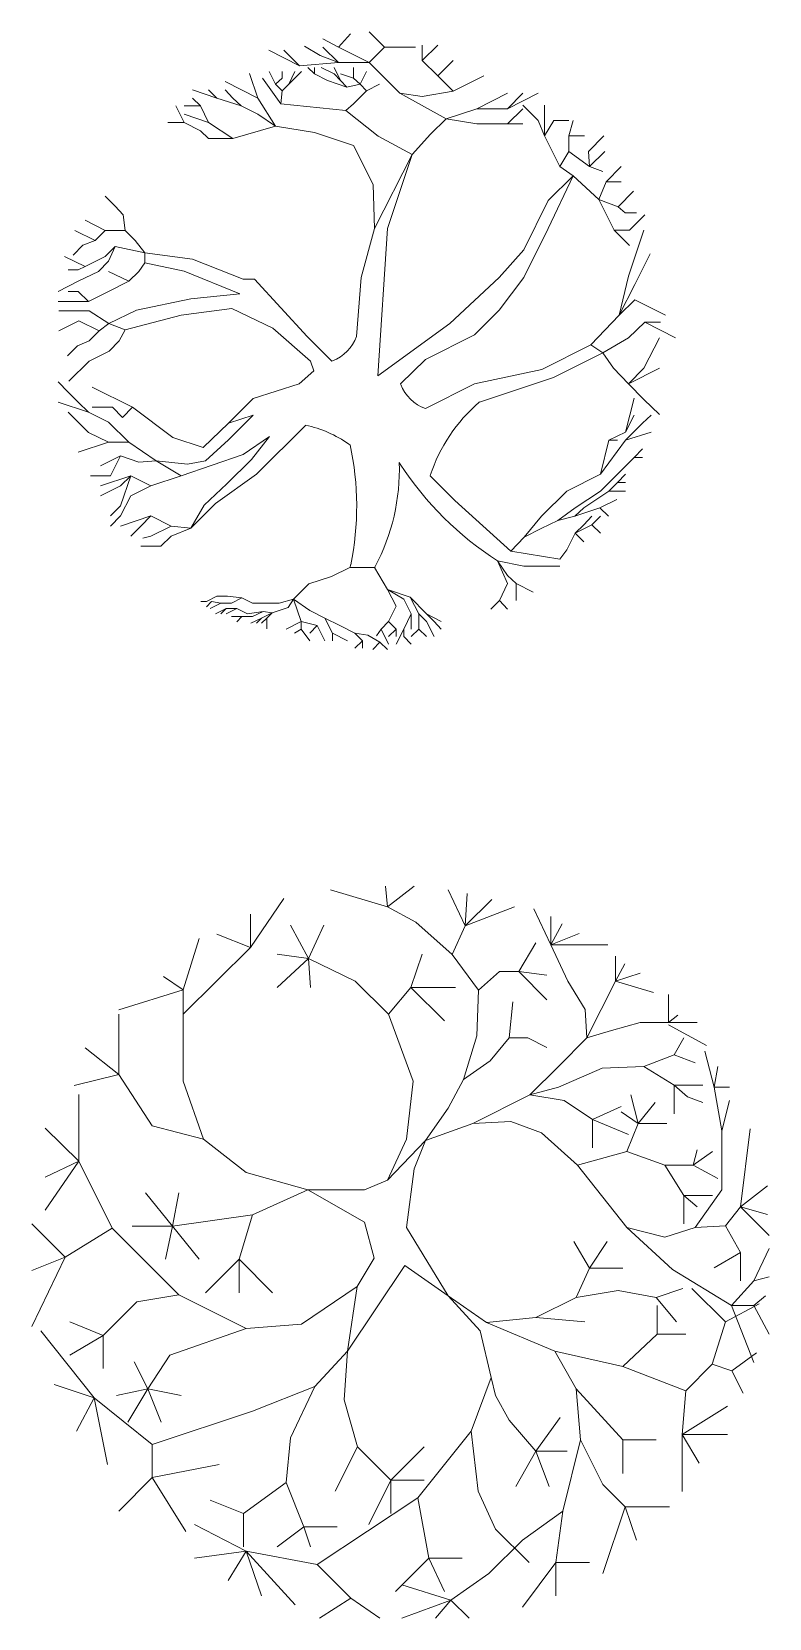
# Model space of a CAD drawing. Header units: feet. Extents: x 3381 to 684025, y 675186 to 4375940.
# Drawn here: x 681952.86 to 681958.27, y 4374494.39 to 4374506.04 of the extents above; entities that cross this region are included whole.
import ezdxf

# ---------------------------------------------------------------- set-up
doc = ezdxf.new("R2010")
doc.units = ezdxf.units.FT
doc.header["$MEASUREMENT"] = 0
doc.layers.add('su xtti', color=7, linetype='CONTINUOUS', lineweight=30)
doc.layers.add('дерево', color=96, linetype='CONTINUOUS', lineweight=5)

# ---------------------------------------------------------------- blocks, each defined once
blk = doc.blocks.new('sam')
at = {"layer": 'дерево'}
for p, q in [((8656820.29, 4482452.84), (8656821.35, 4482454)), ((8656824.26, 4482452.84), (8656822.96, 4482454.18)), ((8656818.71, 4482452.13), (8656817.38, 4482452.93)), ((8656820.29, 4482452.84), (8656818.95, 4482453.56)), ((8656820.29, 4482451.51), (8656818.95, 4482452.84)), ((8656822.96, 4482451.51), (8656820.29, 4482452.84)), ((8656822.96, 4482451.51), (8656824.26, 4482452.84)), ((8656824.26, 4482452.84), (8656826.94, 4482452.84)), ((8656827.53, 4482451.69), (8656827.53, 4482453.02)), ((8656827.53, 4482451.69), (8656828.86, 4482453.02)), ((8656816.93, 4482451.24), (8656814.29, 4482452.58)), ((8656816.93, 4482451.24), (8656815.59, 4482452.58)), ((8656820.29, 4482451.51), (8656816.93, 4482451.24)), ((8656820.29, 4482451.51), (8656818.71, 4482452.13)), ((8656822.96, 4482451.51), (8656820.29, 4482451.51)), ((8656825.6, 4482448.87), (8656822.96, 4482451.51)), ((8656828.86, 4482450.38), (8656827.53, 4482451.69)), ((8656828.86, 4482450.38), (8656830.2, 4482451.69)), ((8656813.34, 4482448.45), (8656810.52, 4482449.87)), ((8656813.34, 4482448.45), (8656812.63, 4482450.56)), ((8656815.33, 4482447.94), (8656813.75, 4482450.17)), ((8656814.88, 4482449.64), (8656814.32, 4482450.74)), ((8656814.88, 4482449.64), (8656815.45, 4482450.17)), ((8656815.45, 4482450.17), (8656815.45, 4482450.74)), ((8656816.01, 4482449.64), (8656817.11, 4482450.74)), ((8656816.01, 4482449.64), (8656816.54, 4482450.74)), ((8656818.24, 4482450.53), (8656817.67, 4482451.09)), ((8656818.24, 4482450.53), (8656818.24, 4482451.09)), ((8656819.36, 4482449.96), (8656818.24, 4482450.53)), ((8656819.93, 4482450.53), (8656818.8, 4482451.09)), ((8656821.03, 4482449.4), (8656819.36, 4482449.96)), ((8656820.46, 4482449.96), (8656819.93, 4482451.09)), ((8656820.46, 4482449.96), (8656819.93, 4482450.53)), ((8656821.59, 4482450.17), (8656820.46, 4482450.53)), ((8656821.03, 4482449.4), (8656820.46, 4482449.96)), ((8656821.59, 4482450.17), (8656821.59, 4482451.09)), ((8656822.16, 4482449.64), (8656821.59, 4482450.17)), ((8656822.16, 4482449.64), (8656822.72, 4482450.74)), ((8656830.2, 4482449.04), (8656828.86, 4482450.38)), ((8656830.2, 4482449.04), (8656832.84, 4482450.38)), ((8656809.81, 4482448.45), (8656807.7, 4482449.16)), ((8656809.81, 4482448.45), (8656809.09, 4482449.16)), ((8656811.2, 4482448.45), (8656810.52, 4482449.16)), ((8656815.45, 4482449.07), (8656814.88, 4482449.64)), ((8656815.33, 4482447.94), (8656815.45, 4482449.07)), ((8656815.45, 4482449.07), (8656816.01, 4482449.64)), ((8656822.16, 4482449.64), (8656821.03, 4482449.4)), ((8656821.59, 4482447.94), (8656822.72, 4482449.07)), ((8656822.72, 4482449.07), (8656822.16, 4482449.64)), ((8656822.72, 4482449.07), (8656823.85, 4482449.64)), ((8656829.58, 4482446.67), (8656825.6, 4482448.87)), ((8656825.6, 4482448.87), (8656827.53, 4482448.6)), ((8656827.53, 4482448.6), (8656830.2, 4482449.04)), ((8656832.22, 4482447.53), (8656834.89, 4482448.87)), ((8656834.89, 4482447.53), (8656836.2, 4482448.87)), ((8656834.89, 4482447.53), (8656837.53, 4482448.87)), ((8656806.98, 4482446.34), (8656806.27, 4482447.77)), ((8656808.41, 4482447.77), (8656806.98, 4482447.77)), ((8656808.41, 4482447.77), (8656807.7, 4482448.45)), ((8656809.09, 4482446.34), (8656808.41, 4482447.77)), ((8656811.91, 4482447.77), (8656809.81, 4482448.45)), ((8656811.91, 4482447.77), (8656811.2, 4482448.45)), ((8656813.34, 4482447.05), (8656811.91, 4482447.77)), ((8656814.88, 4482446.04), (8656813.34, 4482448.45)), ((8656820.94, 4482447.38), (8656815.33, 4482447.94)), ((8656820.94, 4482447.38), (8656821.59, 4482447.94)), ((8656823.73, 4482445.15), (8656820.94, 4482447.38)), ((8656829.58, 4482446.67), (8656832.22, 4482447.53)), ((8656832.22, 4482447.53), (8656834.89, 4482447.53)), ((8656834.89, 4482446.22), (8656836.2, 4482447.53)), ((8656837.53, 4482446.52), (8656836.2, 4482447.83)), ((8656838.07, 4482445.18), (8656838.07, 4482447.83)), ((8656806.98, 4482446.34), (8656805.59, 4482446.34)), ((8656809.09, 4482446.34), (8656806.98, 4482447.05)), ((8656808.41, 4482445.63), (8656806.98, 4482446.34)), ((8656811.2, 4482444.95), (8656809.09, 4482446.34)), ((8656814.88, 4482446.04), (8656811.2, 4482444.95)), ((8656814.88, 4482446.04), (8656813.34, 4482447.05)), ((8656818.24, 4482445.48), (8656814.88, 4482446.04)), ((8656828.24, 4482445.33), (8656829.58, 4482446.67)), ((8656829.58, 4482446.67), (8656832.22, 4482446.22)), ((8656832.22, 4482446.22), (8656834.89, 4482446.22)), ((8656834.89, 4482446.22), (8656836.2, 4482446.22)), ((8656838.07, 4482445.18), (8656837.53, 4482446.52)), ((8656838.07, 4482445.18), (8656838.87, 4482446.52)), ((8656838.87, 4482446.52), (8656840.18, 4482446.52)), ((8656840.18, 4482445.18), (8656840.53, 4482446.52)), ((8656809.09, 4482444.95), (8656808.41, 4482445.63)), ((8656811.2, 4482444.95), (8656809.09, 4482444.95)), ((8656821.59, 4482444.35), (8656818.24, 4482445.48)), ((8656826.67, 4482443.58), (8656823.73, 4482445.15)), ((8656826.67, 4482443.58), (8656828.24, 4482445.33)), ((8656839.4, 4482442.54), (8656838.07, 4482445.18)), ((8656840.18, 4482443.85), (8656840.18, 4482445.18)), ((8656840.18, 4482445.18), (8656841.51, 4482445.18)), ((8656841.87, 4482443.85), (8656843.2, 4482445.18)), ((8656823.28, 4482441), (8656821.59, 4482444.35)), ((8656826.67, 4482443.58), (8656823.4, 4482437.2)), ((8656824.53, 4482437.2), (8656826.67, 4482443.58)), ((8656839.4, 4482442.54), (8656840.18, 4482443.85)), ((8656840.18, 4482443.85), (8656841.96, 4482442.54)), ((8656841.96, 4482442.54), (8656841.87, 4482443.85)), ((8656841.96, 4482442.54), (8656843.29, 4482443.85)), ((8656838.39, 4482437.2), (8656840.53, 4482441.74)), ((8656840.53, 4482441.74), (8656838.39, 4482439.6)), ((8656840.53, 4482441.74), (8656839.4, 4482442.54)), ((8656840.53, 4482441.74), (8656842.76, 4482439.69)), ((8656841.96, 4482442.54), (8656843.11, 4482442.1)), ((8656843.38, 4482441.21), (8656844.69, 4482442.54)), ((8656823.4, 4482437.2), (8656823.28, 4482441)), ((8656842.76, 4482439.69), (8656843.38, 4482441.21)), ((8656843.38, 4482441.21), (8656844.69, 4482441.21)), ((8656844.42, 4482439.07), (8656845.76, 4482440.4)), ((8656801.05, 4482439.13), (8656800.16, 4482439.99)), ((8656801.73, 4482438.36), (8656801.05, 4482439.13)), ((8656838.39, 4482439.6), (8656836.29, 4482435.36)), ((8656842.76, 4482439.69), (8656844.09, 4482437.05)), ((8656842.76, 4482439.69), (8656844.42, 4482439.07)), ((8656844.42, 4482439.07), (8656845.04, 4482438.53)), ((8656800.16, 4482437.02), (8656798.44, 4482437.91)), ((8656801.91, 4482437.02), (8656801.73, 4482438.36)), ((8656845.04, 4482438.53), (8656846.02, 4482438.53)), ((8656845.4, 4482437.05), (8656846.74, 4482438.36)), ((8656799.3, 4482436.16), (8656797.57, 4482437.02)), ((8656800.16, 4482437.02), (8656799.3, 4482436.16)), ((8656801.91, 4482437.02), (8656800.16, 4482437.02)), ((8656802.77, 4482436.16), (8656801.91, 4482437.02)), ((8656823.4, 4482437.2), (8656822.27, 4482432.95)), ((8656823.7, 4482424.46), (8656824.53, 4482437.2)), ((8656836.29, 4482432.95), (8656838.39, 4482437.2)), ((8656844.09, 4482437.05), (8656845.4, 4482437.05)), ((8656844.09, 4482437.05), (8656845.4, 4482435.71)), ((8656845.31, 4482433.07), (8656846.65, 4482437.05)), ((8656798.26, 4482435.74), (8656797.4, 4482434.88)), ((8656799.3, 4482436.16), (8656798.26, 4482435.74)), ((8656801.05, 4482435.65), (8656800.16, 4482434.76)), ((8656801.05, 4482435.65), (8656800.45, 4482434.38)), ((8656803.6, 4482435.09), (8656801.05, 4482435.65)), ((8656803.6, 4482435.09), (8656802.77, 4482436.16)), ((8656807.7, 4482434.53), (8656803.6, 4482435.09)), ((8656803.6, 4482435.09), (8656803.6, 4482434.23)), ((8656836.29, 4482435.36), (8656834.15, 4482432.95)), ((8656845.85, 4482432.36), (8656847.18, 4482435)), ((8656798.44, 4482433.9), (8656796.68, 4482434.76)), ((8656797.84, 4482433.61), (8656796.98, 4482433.61)), ((8656798.44, 4482433.9), (8656797.84, 4482433.61)), ((8656799.59, 4482433.49), (8656797.84, 4482432.63)), ((8656800.16, 4482434.76), (8656798.44, 4482433.9)), ((8656800.45, 4482434.38), (8656799.59, 4482433.49)), ((8656802.21, 4482432.63), (8656800.45, 4482433.49)), ((8656803.07, 4482433.49), (8656802.21, 4482432.63)), ((8656803.6, 4482434.23), (8656803.07, 4482433.49)), ((8656803.6, 4482434.23), (8656806.99, 4482433.52)), ((8656806.99, 4482433.52), (8656811.79, 4482431.56)), ((8656812.09, 4482432.83), (8656807.7, 4482434.53)), ((8656797.84, 4482432.63), (8656796.12, 4482431.76)), ((8656802.21, 4482432.63), (8656800.45, 4482431.76)), ((8656813.07, 4482432.83), (8656812.09, 4482432.83)), ((8656817.61, 4482427.88), (8656813.07, 4482432.83)), ((8656822.27, 4482432.95), (8656821.86, 4482427.88)), ((8656834.15, 4482432.95), (8656829.9, 4482429)), ((8656834.15, 4482430.13), (8656836.29, 4482432.95)), ((8656844.51, 4482429.72), (8656845.31, 4482433.07)), ((8656844.51, 4482429.72), (8656845.85, 4482432.36)), ((8656798.73, 4482430.9), (8656796.12, 4482430.9)), ((8656797.84, 4482431.76), (8656796.98, 4482431.76)), ((8656798.73, 4482430.9), (8656797.84, 4482431.76)), ((8656800.45, 4482431.76), (8656798.73, 4482430.9)), ((8656807.55, 4482431.11), (8656802.89, 4482430.13)), ((8656811.79, 4482431.56), (8656807.55, 4482431.11)), ((8656844.51, 4482429.72), (8656845.85, 4482431.02)), ((8656845.85, 4482431.02), (8656848.52, 4482429.72)), ((8656798.79, 4482430.07), (8656796.18, 4482430.07)), ((8656800.48, 4482429), (8656798.79, 4482430.07)), ((8656802.89, 4482430.13), (8656800.48, 4482429)), ((8656801.91, 4482428.44), (8656806.72, 4482429.72)), ((8656806.72, 4482429.72), (8656811.11, 4482430.28)), ((8656811.11, 4482430.28), (8656814.64, 4482428.59)), ((8656832.04, 4482428.02), (8656834.15, 4482430.13)), ((8656842.08, 4482427.16), (8656844.51, 4482429.72)), ((8656797.9, 4482429.21), (8656796.18, 4482428.35)), ((8656799.65, 4482428.35), (8656797.9, 4482429.21)), ((8656799.65, 4482428.35), (8656798.79, 4482427.49)), ((8656800.48, 4482429), (8656799.65, 4482428.35)), ((8656800.48, 4482429), (8656801.91, 4482428.44)), ((8656801.91, 4482428.44), (8656801.37, 4482427.49)), ((8656814.64, 4482428.59), (8656817.88, 4482425.74)), ((8656829.9, 4482429), (8656823.7, 4482424.46)), ((8656827.8, 4482425.89), (8656832.04, 4482428.02)), ((8656845.31, 4482427.76), (8656846.74, 4482429.09)), ((8656846.74, 4482429.09), (8656849.38, 4482427.76)), ((8656846.74, 4482429.09), (8656848.07, 4482429.09)), ((8656797.78, 4482427.07), (8656796.92, 4482426.21)), ((8656798.79, 4482427.49), (8656797.78, 4482427.07)), ((8656800.51, 4482426.6), (8656798.79, 4482425.74)), ((8656801.37, 4482427.49), (8656800.51, 4482426.6)), ((8656819.72, 4482425.74), (8656817.61, 4482427.88)), ((8656842.08, 4482427.16), (8656837.83, 4482425.03)), ((8656843.09, 4482426.45), (8656842.08, 4482427.16)), ((8656843.09, 4482426.45), (8656845.31, 4482427.76)), ((8656846.65, 4482425.12), (8656847.98, 4482427.76)), ((8656798.79, 4482425.74), (8656797.04, 4482424.02)), ((8656817.88, 4482425.74), (8656818.18, 4482424.91)), ((8656819.79, 4482425.76), (8656819.73, 4482425.73)), ((8656825.66, 4482423.78), (8656827.8, 4482425.89)), ((8656838.84, 4482424.34), (8656843.09, 4482426.45)), ((8656843.09, 4482426.45), (8656844.01, 4482425.12)), ((8656796.98, 4482423.07), (8656796.12, 4482423.96)), ((8656818.18, 4482424.91), (8656816.9, 4482423.78)), ((8656837.83, 4482425.03), (8656832.04, 4482423.78)), ((8656832.46, 4482422.21), (8656838.84, 4482424.34)), ((8656844.01, 4482425.12), (8656845.31, 4482423.78)), ((8656845.31, 4482423.78), (8656846.65, 4482425.12)), ((8656845.31, 4482423.78), (8656847.98, 4482425.12)), ((8656797.84, 4482422.21), (8656796.98, 4482423.07)), ((8656802.53, 4482421.76), (8656799.06, 4482423.48)), ((8656812.95, 4482422.5), (8656810.82, 4482420.37)), ((8656816.9, 4482423.78), (8656812.95, 4482422.5)), ((8656825.68, 4482423.71), (8656825.65, 4482423.77)), ((8656832.04, 4482423.78), (8656827.8, 4482421.64)), ((8656845.07, 4482419.62), (8656845.82, 4482422.53)), ((8656845.31, 4482423.78), (8656846.65, 4482422.44)), ((8656798.73, 4482421.34), (8656796.12, 4482422.21)), ((8656797.84, 4482420.48), (8656796.98, 4482421.34)), ((8656798.73, 4482421.34), (8656797.84, 4482422.21)), ((8656800.45, 4482420.48), (8656798.73, 4482421.34)), ((8656800.81, 4482421.76), (8656799.06, 4482421.76)), ((8656801.67, 4482420.87), (8656800.81, 4482421.76)), ((8656802.53, 4482421.76), (8656801.67, 4482420.87)), ((8656806.01, 4482419.15), (8656802.53, 4482421.76)), ((8656832.44, 4482422.2), (8656832.47, 4482422.23)), ((8656846.65, 4482422.44), (8656847.98, 4482421.14)), ((8656798.73, 4482419.59), (8656797.84, 4482420.48)), ((8656802.21, 4482418.73), (8656800.45, 4482420.48)), ((8656810.81, 4482420.37), (8656808.62, 4482418.29)), ((8656810.82, 4482420.37), (8656812.95, 4482421.08)), ((8656812.95, 4482421.08), (8656810.82, 4482418.94)), ((8656813.22, 4482415.97), (8656817.47, 4482420.22)), ((8656845.07, 4482419.62), (8656845.82, 4482421.08)), ((8656845.07, 4482418.91), (8656846.53, 4482420.37)), ((8656846.53, 4482420.37), (8656847.27, 4482421.08)), ((8656800.45, 4482418.73), (8656797.84, 4482417.87)), ((8656800.45, 4482418.73), (8656798.73, 4482419.59)), ((8656802.21, 4482418.73), (8656800.45, 4482418.73)), ((8656804.58, 4482417.13), (8656802.21, 4482418.73)), ((8656808.62, 4482418.29), (8656806.01, 4482419.15)), ((8656810.82, 4482418.94), (8656808.83, 4482417.13)), ((8656812.09, 4482417.69), (8656814.35, 4482419.24)), ((8656814.35, 4482419.24), (8656812.8, 4482417.25)), ((8656821.2, 4482418.58), (8656821.29, 4482418.52)), ((8656842.91, 4482415.97), (8656845.07, 4482418.91)), ((8656842.91, 4482415.97), (8656843.62, 4482418.91)), ((8656843.62, 4482418.91), (8656845.07, 4482419.62)), ((8656843.62, 4482418.91), (8656844.36, 4482418.91)), ((8656845.07, 4482418.91), (8656847.27, 4482419.62)), ((8656801.49, 4482417.57), (8656799.77, 4482416.71)), ((8656801.49, 4482417.57), (8656800.63, 4482415.85)), ((8656803.07, 4482417.01), (8656801.49, 4482417.57)), ((8656804.58, 4482417.13), (8656803.07, 4482417.01)), ((8656807.28, 4482416.83), (8656804.58, 4482417.13)), ((8656804.58, 4482417.13), (8656806.72, 4482415.85)), ((8656806.72, 4482415.85), (8656812.09, 4482417.69)), ((8656808.83, 4482417.13), (8656807.28, 4482416.83)), ((8656812.8, 4482417.25), (8656810.67, 4482415.14)), ((8656844.36, 4482415.97), (8656845.82, 4482417.43)), ((8656845.82, 4482417.43), (8656846.53, 4482418.17)), ((8656845.82, 4482417.43), (8656846.53, 4482417.43)), ((8656800.63, 4482415.85), (8656798.91, 4482415.85)), ((8656802.38, 4482415.85), (8656799.77, 4482414.96)), ((8656802.38, 4482415.85), (8656801.49, 4482414.96)), ((8656802.38, 4482415.85), (8656801.49, 4482413.24)), ((8656804.11, 4482414.96), (8656802.38, 4482415.85)), ((8656806.72, 4482415.85), (8656804.11, 4482414.96)), ((8656809.69, 4482413.45), (8656813.22, 4482415.97)), ((8656825.63, 4482416.84), (8656825.54, 4482416.99)), ((8656830.35, 4482413.72), (8656828.21, 4482415.85)), ((8656840, 4482414.52), (8656842.91, 4482415.97)), ((8656842.91, 4482414.52), (8656844.36, 4482415.97)), ((8656844.36, 4482415.26), (8656845.07, 4482415.97)), ((8656801.49, 4482414.96), (8656799.77, 4482414.1)), ((8656804.11, 4482414.96), (8656802.38, 4482414.1)), ((8656810.67, 4482415.14), (8656808.71, 4482413.3)), ((8656837.8, 4482412.35), (8656840, 4482414.52)), ((8656840.71, 4482413.06), (8656842.91, 4482414.52)), ((8656841.45, 4482413.06), (8656843.62, 4482414.52)), ((8656843.62, 4482414.52), (8656844.36, 4482415.26)), ((8656843.62, 4482414.52), (8656845.07, 4482414.52)), ((8656844.36, 4482415.26), (8656845.07, 4482415.26)), ((8656801.49, 4482413.24), (8656800.63, 4482412.38)), ((8656802.38, 4482414.1), (8656801.49, 4482412.38)), ((8656807.55, 4482411.31), (8656809.69, 4482413.45)), ((8656808.71, 4482413.3), (8656807.55, 4482411.31)), ((8656835.16, 4482409.32), (8656830.35, 4482413.72)), ((8656839.23, 4482411.99), (8656840.71, 4482413.06)), ((8656840.68, 4482412.35), (8656842.85, 4482413.06)), ((8656840.68, 4482412.35), (8656841.45, 4482413.06)), ((8656842.85, 4482413.06), (8656844.3, 4482413.8)), ((8656842.85, 4482413.06), (8656843.59, 4482412.35)), ((8656801.49, 4482412.38), (8656800.63, 4482411.49)), ((8656804.11, 4482412.38), (8656801.49, 4482411.49)), ((8656804.11, 4482412.38), (8656803.24, 4482411.49)), ((8656805.86, 4482411.49), (8656804.11, 4482412.38)), ((8656836.32, 4482410.54), (8656837.8, 4482412.35)), ((8656837.77, 4482411.28), (8656839.23, 4482411.99)), ((8656839.23, 4482411.99), (8656840.68, 4482412.35)), ((8656840.71, 4482410.89), (8656842.16, 4482411.61)), ((8656840.71, 4482410.89), (8656841.45, 4482411.61)), ((8656841.45, 4482411.61), (8656842.16, 4482412.35)), ((8656842.16, 4482411.61), (8656842.91, 4482412.35)), ((8656842.16, 4482411.61), (8656842.91, 4482410.89)), ((8656803.24, 4482411.49), (8656802.38, 4482410.63)), ((8656804.11, 4482410.63), (8656803.42, 4482410.45)), ((8656805.86, 4482411.49), (8656804.11, 4482410.63)), ((8656805.86, 4482410.63), (8656804.97, 4482409.77)), ((8656807.55, 4482411.31), (8656805.86, 4482411.49)), ((8656807.55, 4482411.31), (8656805.86, 4482410.63)), ((8656835.16, 4482409.32), (8656836.32, 4482410.54)), ((8656836.32, 4482410.54), (8656837.77, 4482411.28)), ((8656840, 4482409.44), (8656840.71, 4482410.89)), ((8656840.71, 4482410.89), (8656841.45, 4482410.15)), ((8656804.97, 4482409.77), (8656803.24, 4482409.77)), ((8656839.4, 4482408.64), (8656835.16, 4482409.32)), ((8656839.4, 4482408.64), (8656840, 4482409.44)), ((8656821.29, 4482407.93), (8656819.69, 4482407.15)), ((8656821.29, 4482407.93), (8656823.4, 4482407.93)), ((8656821.35, 4482408.15), (8656821.32, 4482407.91)), ((8656823.4, 4482407.93), (8656824.53, 4482406.03)), ((8656823.47, 4482407.99), (8656823.41, 4482407.93)), ((8656834.03, 4482408.49), (8656836.29, 4482408.04)), ((8656834.03, 4482408.49), (8656834.89, 4482407.24)), ((8656834.03, 4482408.49), (8656834.89, 4482406.53)), ((8656836.29, 4482408.04), (8656839.4, 4482408.04)), ((8656817.73, 4482406.5), (8656816.43, 4482405.19)), ((8656819.69, 4482407.15), (8656817.73, 4482406.5)), ((8656834.89, 4482406.53), (8656834.18, 4482405.08)), ((8656834.89, 4482407.24), (8656835.63, 4482406.53)), ((8656835.63, 4482406.53), (8656835.63, 4482405.08)), ((8656835.63, 4482406.53), (8656837.09, 4482405.79)), ((8656808.91, 4482404.99), (8656808.44, 4482404.99)), ((8656809.81, 4482405.46), (8656808.91, 4482404.99)), ((8656809.36, 4482404.99), (8656808.91, 4482404.54)), ((8656810.16, 4482404.84), (8656809.24, 4482404.39)), ((8656810.16, 4482404.84), (8656809.36, 4482404.99)), ((8656810.73, 4482405.46), (8656809.81, 4482405.46)), ((8656811.08, 4482404.84), (8656810.16, 4482404.84)), ((8656811.97, 4482405.31), (8656810.73, 4482405.46)), ((8656811.97, 4482405.31), (8656811.08, 4482404.84)), ((8656812.89, 4482404.84), (8656811.97, 4482405.31)), ((8656815.18, 4482404.84), (8656812.89, 4482404.84)), ((8656816.43, 4482405.19), (8656815.18, 4482404.84)), ((8656816.43, 4482405.19), (8656815.95, 4482404.48)), ((8656816.43, 4482405.19), (8656817.08, 4482403.27)), ((8656816.43, 4482405.19), (8656817.82, 4482404.22)), ((8656824.53, 4482406.03), (8656826.49, 4482405.37)), ((8656824.53, 4482406.03), (8656825.93, 4482405.19)), ((8656824.53, 4482406.03), (8656825.27, 4482404.57)), ((8656825.93, 4482405.19), (8656826.58, 4482403.92)), ((8656826.49, 4482405.37), (8656827.88, 4482403.92)), ((8656826.49, 4482405.37), (8656827.23, 4482403.92)), ((8656834.18, 4482405.08), (8656833.44, 4482404.33)), ((8656834.18, 4482405.08), (8656834.89, 4482404.33)), ((8656810.61, 4482404.39), (8656809.69, 4482403.92)), ((8656810.61, 4482404.39), (8656810.16, 4482403.92)), ((8656811.53, 4482404.39), (8656810.61, 4482403.92)), ((8656811.53, 4482404.39), (8656810.61, 4482404.39)), ((8656811.97, 4482403.68), (8656811.08, 4482403.68)), ((8656812.45, 4482403.92), (8656811.53, 4482404.39)), ((8656811.97, 4482403.68), (8656811.53, 4482403.24)), ((8656812.89, 4482403.68), (8656811.97, 4482403.68)), ((8656813.81, 4482404.13), (8656812.45, 4482403.92)), ((8656813.66, 4482403.56), (8656812.74, 4482403.12)), ((8656813.81, 4482404.13), (8656812.89, 4482403.68)), ((8656813.66, 4482403.56), (8656813.22, 4482403.12)), ((8656814.58, 4482404.01), (8656813.66, 4482403.56)), ((8656814.11, 4482403.56), (8656813.66, 4482403.12)), ((8656814.58, 4482404.01), (8656813.81, 4482404.13)), ((8656814.58, 4482404.01), (8656814.11, 4482403.56)), ((8656814.11, 4482403.56), (8656814.11, 4482402.64)), ((8656815.95, 4482404.48), (8656814.58, 4482404.01)), ((8656817.82, 4482404.22), (8656819.13, 4482403.56)), ((8656819.13, 4482403.56), (8656819.78, 4482402.26)), ((8656819.13, 4482403.56), (8656820.43, 4482402.91)), ((8656825.27, 4482404.57), (8656824.62, 4482403.27)), ((8656826.58, 4482403.92), (8656825.93, 4482402.61)), ((8656826.58, 4482403.92), (8656826.58, 4482402.61)), ((8656827.23, 4482403.92), (8656827.23, 4482402.61)), ((8656827.23, 4482403.92), (8656827.88, 4482403.27)), ((8656827.88, 4482403.92), (8656829.16, 4482403.27)), ((8656827.88, 4482403.92), (8656828.54, 4482403.27)), ((8656817.08, 4482403.27), (8656815.8, 4482402.61)), ((8656817.08, 4482402.61), (8656816.51, 4482402.26)), ((8656817.08, 4482403.27), (8656817.08, 4482402.61)), ((8656817.08, 4482403.27), (8656818.47, 4482402.91)), ((8656817.08, 4482402.61), (8656817.82, 4482401.6)), ((8656818.47, 4482402.91), (8656817.82, 4482402.26)), ((8656818.47, 4482402.91), (8656819.13, 4482401.6)), ((8656819.78, 4482402.26), (8656821.09, 4482401.6)), ((8656819.78, 4482402.26), (8656819.78, 4482401.6)), ((8656820.43, 4482402.91), (8656821.71, 4482402.26)), ((8656821.71, 4482402.26), (8656822.36, 4482401.6)), ((8656821.71, 4482402.26), (8656822.84, 4482402.08)), ((8656822.84, 4482402.08), (8656823.88, 4482401.48)), ((8656823.97, 4482402.61), (8656823.58, 4482402.02)), ((8656824.62, 4482403.27), (8656823.97, 4482402.61)), ((8656823.97, 4482402.61), (8656824.62, 4482401.31)), ((8656824.62, 4482403.27), (8656825.27, 4482402.61)), ((8656825.27, 4482402.61), (8656824.62, 4482401.96)), ((8656825.93, 4482402.61), (8656825.27, 4482401.31)), ((8656825.27, 4482402.61), (8656825.27, 4482401.96)), ((8656825.93, 4482402.61), (8656825.93, 4482401.96)), ((8656825.93, 4482401.96), (8656826.58, 4482401.31)), ((8656827.23, 4482402.61), (8656826.58, 4482401.96)), ((8656827.23, 4482402.61), (8656827.88, 4482401.96)), ((8656827.88, 4482403.27), (8656828.54, 4482401.96)), ((8656828.54, 4482403.27), (8656829.16, 4482402.61)), ((8656822.36, 4482401.6), (8656821.71, 4482400.95)), ((8656822.36, 4482401.6), (8656822.36, 4482400.95)), ((8656823.88, 4482401.48), (8656823.25, 4482400.83)), ((8656823.88, 4482401.48), (8656824.53, 4482400.83))]:
    blk.add_line(p, q, dxfattribs=at)
for centre, radius, start, end in [((8656818.5, 4482429.09), 3.57, 291.0582, 340.0573), ((8656829.01, 4482425), 3.57, 201.058, 250.0568), ((8656841.78, 4482411.4), 14.28, 130.8291, 161.8284), ((8656815.12, 4482409.8), 10.68, 55.3162, 77.3154), ((8656796.92, 4482413.21), 24.95, 348.2991, 12.2999), ((8656807.73, 4482416.36), 17.82, 332.0051, 2.0039), ((8656849.47, 4482432.42), 28.48, 213.1714, 237.1713)]:
    blk.add_arc(centre, radius, start, end, dxfattribs=at)
blk = doc.blocks.new('kuknar')
at = {"layer": 'дерево'}
for p, q in [((8656750.03, 4482479.77), (8656745.71, 4482481.06)), ((8656750.03, 4482479.77), (8656749.86, 4482481.34)), ((8656750.03, 4482479.77), (8656752.02, 4482481.34)), ((8656755.89, 4482478.34), (8656754.6, 4482481.06)), ((8656755.89, 4482478.34), (8656756.03, 4482480.78)), ((8656739.67, 4482476.7), (8656742.2, 4482480.4)), ((8656752.16, 4482478.62), (8656750.03, 4482479.77)), ((8656755.89, 4482478.34), (8656757.9, 4482480.33)), ((8656755.89, 4482478.34), (8656759.61, 4482479.77)), ((8656762.35, 4482476.89), (8656761.07, 4482479.63)), ((8656739.67, 4482476.7), (8656739.67, 4482479.23)), ((8656744.05, 4482475.86), (8656742.69, 4482478.39)), ((8656744.05, 4482475.86), (8656745.22, 4482478.39)), ((8656754.9, 4482476.18), (8656752.16, 4482478.62)), ((8656754.9, 4482476.18), (8656755.89, 4482478.34)), ((8656762.35, 4482476.89), (8656762.35, 4482479.04)), ((8656762.35, 4482476.89), (8656763.2, 4482478.48)), ((8656734.6, 4482473.51), (8656735.8, 4482477.38)), ((8656739.67, 4482476.7), (8656737.14, 4482477.71)), ((8656762.35, 4482476.89), (8656764.49, 4482477.75)), ((8656734.6, 4482471.66), (8656739.67, 4482476.7)), ((8656744.05, 4482475.86), (8656741.68, 4482476.21)), ((8656751.78, 4482473.68), (8656752.63, 4482476.21)), ((8656756.89, 4482473.47), (8656754.9, 4482476.18)), ((8656759.92, 4482474.9), (8656761.21, 4482477.05)), ((8656763.64, 4482474.17), (8656762.35, 4482476.89)), ((8656762.35, 4482476.89), (8656766.64, 4482476.89)), ((8656767.23, 4482474.17), (8656767.23, 4482476.04)), ((8656744.05, 4482475.86), (8656741.68, 4482473.68)), ((8656747.59, 4482474.17), (8656744.05, 4482475.86)), ((8656744.05, 4482475.86), (8656744.21, 4482473.68)), ((8656756.89, 4482473.47), (8656758.46, 4482474.9)), ((8656758.46, 4482474.9), (8656759.92, 4482474.9)), ((8656759.92, 4482474.9), (8656762.05, 4482472.74)), ((8656759.92, 4482474.9), (8656762.05, 4482474.61)), ((8656767.23, 4482474.17), (8656767.93, 4482475.46)), ((8656767.23, 4482474.17), (8656769.08, 4482474.75)), ((8656734.6, 4482473.51), (8656729.73, 4482471.99)), ((8656734.6, 4482473.51), (8656733.1, 4482474.52)), ((8656734.6, 4482471.66), (8656734.6, 4482473.51)), ((8656750.1, 4482471.66), (8656747.59, 4482474.17)), ((8656750.1, 4482471.66), (8656751.78, 4482473.68)), ((8656751.78, 4482473.68), (8656754.32, 4482471.15)), ((8656751.78, 4482473.68), (8656755.16, 4482473.68)), ((8656764.93, 4482472.01), (8656763.64, 4482474.17)), ((8656765.07, 4482469.88), (8656767.23, 4482474.17)), ((8656767.23, 4482474.17), (8656770.09, 4482473.3)), ((8656756.75, 4482470.02), (8656756.89, 4482473.47)), ((8656759.19, 4482469.88), (8656759.47, 4482472.6)), ((8656771.24, 4482471.03), (8656771.24, 4482473.16)), ((8656729.73, 4482467.11), (8656729.73, 4482471.66)), ((8656734.6, 4482466.6), (8656734.6, 4482471.66)), ((8656751.95, 4482466.6), (8656750.1, 4482471.66)), ((8656765.07, 4482469.88), (8656764.93, 4482472.01)), ((8656771.24, 4482471.03), (8656771.94, 4482471.59)), ((8656755.75, 4482466.72), (8656756.75, 4482470.02)), ((8656765.07, 4482469.88), (8656766.93, 4482470.44)), ((8656766.93, 4482470.44), (8656769.08, 4482471.03)), ((8656769.08, 4482471.03), (8656771.24, 4482471.03)), ((8656771.24, 4482471.03), (8656773.39, 4482471.03)), ((8656771.24, 4482470.86), (8656774.1, 4482469.29)), ((8656729.73, 4482467.11), (8656727.2, 4482469.13)), ((8656757.76, 4482468.15), (8656759.19, 4482469.88)), ((8656759.19, 4482469.88), (8656760.62, 4482469.88)), ((8656760.62, 4482469.88), (8656762.05, 4482469.15)), ((8656762.92, 4482467.72), (8656765.07, 4482469.88)), ((8656771.66, 4482468.59), (8656772.39, 4482469.88)), ((8656774.68, 4482466.15), (8656773.96, 4482468.87)), ((8656755.75, 4482466.72), (8656757.76, 4482468.15)), ((8656760.76, 4482465.57), (8656762.92, 4482467.72)), ((8656762.92, 4482466.15), (8656766.22, 4482467.58)), ((8656766.22, 4482467.58), (8656769.36, 4482467.72)), ((8656769.36, 4482467.72), (8656771.66, 4482468.59)), ((8656769.36, 4482467.72), (8656771.66, 4482466.29)), ((8656771.66, 4482468.59), (8656773.25, 4482468)), ((8656774.68, 4482466.15), (8656774.96, 4482467.72)), ((8656729.73, 4482467.11), (8656726.38, 4482466.27)), ((8656732.26, 4482463.22), (8656729.73, 4482467.11)), ((8656736.13, 4482462.22), (8656734.6, 4482466.6)), ((8656751.46, 4482462.22), (8656751.95, 4482466.6)), ((8656754.6, 4482464.56), (8656755.75, 4482466.72)), ((8656726.71, 4482460.55), (8656726.71, 4482465.59)), ((8656756.47, 4482463.41), (8656760.76, 4482465.57)), ((8656760.76, 4482465.57), (8656762.92, 4482466.15)), ((8656760.76, 4482465.57), (8656763.34, 4482465.15)), ((8656763.34, 4482465.15), (8656765.5, 4482463.72)), ((8656768.94, 4482463.41), (8656768.38, 4482465.57)), ((8656771.66, 4482466.29), (8656771.66, 4482464.14)), ((8656771.66, 4482466.29), (8656773.82, 4482466.29)), ((8656771.66, 4482466.29), (8656772.67, 4482465.43)), ((8656772.67, 4482465.43), (8656773.82, 4482465)), ((8656775.25, 4482462.85), (8656774.68, 4482466.15)), ((8656774.68, 4482466.15), (8656775.83, 4482466.15)), ((8656775.25, 4482462.85), (8656775.83, 4482465.15)), ((8656752.89, 4482462.12), (8656754.6, 4482464.56)), ((8656765.5, 4482463.72), (8656767.65, 4482464.7)), ((8656768.94, 4482463.41), (8656767.65, 4482464.28)), ((8656768.94, 4482463.41), (8656770.23, 4482465)), ((8656726.71, 4482460.55), (8656724.18, 4482463.06)), ((8656736.13, 4482462.22), (8656732.26, 4482463.22)), ((8656752.89, 4482462.12), (8656756.47, 4482463.41)), ((8656756.47, 4482463.41), (8656759.33, 4482463.55)), ((8656759.33, 4482463.55), (8656761.63, 4482462.71)), ((8656765.5, 4482463.72), (8656765.5, 4482461.56)), ((8656765.5, 4482463.72), (8656768.21, 4482462.57)), ((8656768.07, 4482461.28), (8656768.94, 4482463.41)), ((8656768.94, 4482463.41), (8656771.1, 4482463.41)), ((8656775.25, 4482458.4), (8656775.25, 4482462.85)), ((8656776.67, 4482457.11), (8656777.4, 4482462.99)), ((8656739.34, 4482459.71), (8656736.13, 4482462.22)), ((8656750.03, 4482459.12), (8656751.46, 4482462.22)), ((8656750.03, 4482459.12), (8656752.89, 4482462.12)), ((8656752.89, 4482462.12), (8656752.02, 4482459.99)), ((8656761.63, 4482462.71), (8656764.35, 4482460.27)), ((8656726.71, 4482460.55), (8656724.18, 4482459.36)), ((8656726.71, 4482460.55), (8656724.18, 4482456.85)), ((8656729.24, 4482455.49), (8656726.71, 4482460.55)), ((8656764.35, 4482460.27), (8656768.07, 4482461.28)), ((8656768.07, 4482461.28), (8656770.96, 4482460.27)), ((8656773.09, 4482460.27), (8656773.39, 4482461.42)), ((8656773.09, 4482460.27), (8656774.54, 4482461.28)), ((8656744, 4482458.4), (8656739.34, 4482459.71)), ((8656748.29, 4482458.4), (8656750.03, 4482459.12)), ((8656752.02, 4482459.99), (8656751.46, 4482455.54)), ((8656764.35, 4482460.27), (8656768.07, 4482455.54)), ((8656770.96, 4482460.27), (8656773.09, 4482460.27)), ((8656770.96, 4482460.27), (8656772.39, 4482457.97)), ((8656773.09, 4482460.27), (8656774.96, 4482459.26)), ((8656733.78, 4482455.65), (8656731.75, 4482458.18)), ((8656733.78, 4482455.65), (8656734.28, 4482458.18)), ((8656744, 4482458.4), (8656739.83, 4482456.5)), ((8656748.29, 4482455.96), (8656744, 4482458.4)), ((8656744, 4482458.4), (8656748.29, 4482458.4)), ((8656772.39, 4482457.97), (8656774.54, 4482457.97)), ((8656774.54, 4482457.97), (8656772.39, 4482457.97)), ((8656772.39, 4482457.97), (8656772.39, 4482455.82)), ((8656772.39, 4482457.97), (8656773.39, 4482457.11)), ((8656773.25, 4482455.54), (8656775.25, 4482458.4)), ((8656776.67, 4482457.11), (8656778.69, 4482458.7)), ((8656775.53, 4482455.68), (8656776.67, 4482457.11)), ((8656776.67, 4482457.11), (8656778.83, 4482454.95)), ((8656776.67, 4482457.11), (8656778.69, 4482456.54)), ((8656725.7, 4482453.31), (8656723.17, 4482455.82)), ((8656733.78, 4482455.65), (8656730.74, 4482455.65)), ((8656733.78, 4482455.65), (8656733.27, 4482453.15)), ((8656739.83, 4482456.5), (8656733.78, 4482455.65)), ((8656733.78, 4482455.65), (8656735.8, 4482453.15)), ((8656739.83, 4482456.5), (8656738.82, 4482453.15)), ((8656749.02, 4482453.24), (8656748.29, 4482455.96)), ((8656751.46, 4482455.54), (8656754.6, 4482450.38)), ((8656768.07, 4482455.54), (8656771.52, 4482452.37)), ((8656768.07, 4482455.54), (8656770.96, 4482454.81)), ((8656770.96, 4482454.81), (8656773.25, 4482455.54)), ((8656773.25, 4482455.54), (8656775.53, 4482455.68)), ((8656775.53, 4482455.68), (8656776.67, 4482453.66)), ((8656729.24, 4482455.49), (8656725.7, 4482453.31)), ((8656734.28, 4482450.45), (8656729.24, 4482455.49)), ((8656765.26, 4482452.47), (8656764.07, 4482454.48)), ((8656765.26, 4482452.47), (8656766.6, 4482454.48)), ((8656725.7, 4482453.31), (8656723.17, 4482452.3)), ((8656725.7, 4482453.31), (8656723.17, 4482448.08)), ((8656738.82, 4482453.15), (8656736.29, 4482450.61)), ((8656738.82, 4482453.15), (8656741.35, 4482450.61)), ((8656738.82, 4482453.15), (8656738.82, 4482450.61)), ((8656747.73, 4482451.08), (8656749.02, 4482453.24)), ((8656776.67, 4482453.66), (8656774.68, 4482452.51)), ((8656776.67, 4482453.66), (8656776.67, 4482451.53)), ((8656777.68, 4482451.53), (8656778.83, 4482453.97)), ((8656751.32, 4482452.68), (8656747, 4482446.21)), ((8656754.6, 4482450.38), (8656751.32, 4482452.68)), ((8656764.25, 4482450.26), (8656765.26, 4482452.47)), ((8656765.26, 4482452.47), (8656767.77, 4482452.47)), ((8656771.52, 4482452.37), (8656775.97, 4482449.65)), ((8656747.73, 4482451.08), (8656743.53, 4482448.25)), ((8656747, 4482446.21), (8656747.73, 4482451.08)), ((8656764.25, 4482450.26), (8656767.44, 4482450.78)), ((8656767.44, 4482450.78), (8656770.3, 4482450.26)), ((8656770.3, 4482450.26), (8656772.32, 4482450.94)), ((8656775.53, 4482448.41), (8656773, 4482450.94)), ((8656775.97, 4482449.65), (8656777.68, 4482451.53)), ((8656777.68, 4482451.53), (8656778.83, 4482451.81)), ((8656731.09, 4482449.93), (8656728.56, 4482447.4)), ((8656734.28, 4482450.45), (8656731.09, 4482449.93)), ((8656739.34, 4482447.92), (8656734.28, 4482450.45)), ((8656754.6, 4482450.38), (8656757.48, 4482448.36)), ((8656754.6, 4482450.38), (8656757.01, 4482447.75)), ((8656761.21, 4482448.76), (8656764.25, 4482450.26)), ((8656770.3, 4482450.26), (8656771.82, 4482448.41)), ((8656770.37, 4482447.5), (8656770.37, 4482449.65)), ((8656775.53, 4482448.41), (8656778.06, 4482449.77)), ((8656775.97, 4482449.65), (8656777.68, 4482445.36)), ((8656775.97, 4482449.65), (8656777.68, 4482449.65)), ((8656777.68, 4482449.65), (8656778.55, 4482450.38)), ((8656777.68, 4482449.65), (8656778.83, 4482447.5)), ((8656728.56, 4482447.4), (8656726.03, 4482448.41)), ((8656757.48, 4482448.36), (8656761.21, 4482448.76)), ((8656757.48, 4482448.36), (8656762.64, 4482446.21)), ((8656761.21, 4482448.76), (8656764.91, 4482448.41)), ((8656774.52, 4482445.22), (8656775.53, 4482448.41)), ((8656727.88, 4482442.69), (8656723.85, 4482447.75)), ((8656728.56, 4482447.4), (8656726.03, 4482445.9)), ((8656728.56, 4482447.4), (8656728.56, 4482444.9)), ((8656739.34, 4482447.92), (8656733.6, 4482445.9)), ((8656743.53, 4482448.25), (8656739.34, 4482447.92)), ((8656757.01, 4482447.75), (8656757.85, 4482444.22)), ((8656767.79, 4482445.06), (8656770.37, 4482447.5)), ((8656770.37, 4482447.5), (8656772.53, 4482447.5)), ((8656747, 4482446.21), (8656744.54, 4482443.54)), ((8656747, 4482446.21), (8656746.75, 4482442.53)), ((8656762.64, 4482446.21), (8656767.79, 4482445.06)), ((8656762.64, 4482446.21), (8656764.25, 4482443.37)), ((8656776.02, 4482444.71), (8656777.87, 4482446.07)), ((8656731.93, 4482443.37), (8656730.9, 4482445.39)), ((8656733.6, 4482445.9), (8656731.93, 4482443.37)), ((8656767.79, 4482445.06), (8656772.53, 4482443.21)), ((8656772.53, 4482443.21), (8656774.52, 4482445.22)), ((8656774.52, 4482445.22), (8656776.02, 4482444.71)), ((8656727.88, 4482442.69), (8656724.85, 4482443.7)), ((8656757.85, 4482444.22), (8656756.33, 4482440.16)), ((8656757.85, 4482444.22), (8656758.18, 4482442.86)), ((8656776.02, 4482444.71), (8656776.86, 4482443.04)), ((8656727.88, 4482442.69), (8656726.54, 4482440.16)), ((8656732.26, 4482439.15), (8656727.88, 4482442.69)), ((8656727.88, 4482442.69), (8656728.89, 4482437.65)), ((8656731.93, 4482443.37), (8656729.57, 4482442.86)), ((8656731.93, 4482443.37), (8656730.41, 4482440.84)), ((8656731.93, 4482443.37), (8656734.44, 4482442.86)), ((8656731.93, 4482443.37), (8656732.94, 4482440.84)), ((8656744.54, 4482443.54), (8656739.83, 4482441.68)), ((8656744.54, 4482443.54), (8656742.69, 4482439.67)), ((8656746.75, 4482442.53), (8656747.75, 4482438.99)), ((8656758.18, 4482442.86), (8656759.19, 4482441)), ((8656764.25, 4482443.37), (8656764.58, 4482439.5)), ((8656764.25, 4482443.37), (8656767.77, 4482439.5)), ((8656772.53, 4482443.21), (8656772.25, 4482439.9)), ((8656739.83, 4482441.68), (8656732.26, 4482439.15)), ((8656761.21, 4482438.66), (8656763.06, 4482441.19)), ((8656772.25, 4482439.9), (8656775.69, 4482442.06)), ((8656756.33, 4482440.16), (8656752.3, 4482435.12)), ((8656756.33, 4482440.16), (8656756.85, 4482435.64)), ((8656759.19, 4482441), (8656761.21, 4482438.66)), ((8656732.26, 4482439.15), (8656732.26, 4482436.65)), ((8656742.69, 4482439.67), (8656742.36, 4482436.29)), ((8656747.75, 4482438.99), (8656746.07, 4482435.64)), ((8656747.75, 4482438.99), (8656750.26, 4482436.46)), ((8656750.26, 4482436.46), (8656752.79, 4482438.99)), ((8656764.58, 4482439.5), (8656763.25, 4482434.11)), ((8656764.58, 4482439.5), (8656766.27, 4482436.13)), ((8656767.77, 4482439.5), (8656767.77, 4482436.97)), ((8656767.77, 4482439.5), (8656770.3, 4482439.5)), ((8656772.25, 4482439.9), (8656772.25, 4482435.61)), ((8656772.25, 4482439.9), (8656773.53, 4482437.75)), ((8656772.25, 4482439.9), (8656775.69, 4482439.9)), ((8656732.26, 4482436.65), (8656737.3, 4482437.65)), ((8656761.21, 4482438.66), (8656759.71, 4482435.97)), ((8656761.21, 4482438.66), (8656763.57, 4482438.66)), ((8656761.21, 4482438.66), (8656762.21, 4482435.97)), ((8656732.26, 4482436.65), (8656729.73, 4482434.11)), ((8656732.26, 4482436.65), (8656734.79, 4482432.59)), ((8656750.26, 4482436.46), (8656748.6, 4482433.11)), ((8656750.26, 4482436.46), (8656752.79, 4482436.46)), ((8656750.26, 4482436.46), (8656750.26, 4482433.95)), ((8656742.36, 4482436.29), (8656739.15, 4482433.95)), ((8656742.36, 4482436.29), (8656743.7, 4482432.94)), ((8656756.85, 4482435.64), (8656758.18, 4482432.75)), ((8656766.27, 4482436.13), (8656767.96, 4482434.44)), ((8656739.15, 4482433.95), (8656736.64, 4482434.96)), ((8656739.15, 4482433.95), (8656739.15, 4482431.42)), ((8656752.3, 4482435.12), (8656744.71, 4482430.08)), ((8656752.3, 4482435.12), (8656753.14, 4482430.57)), ((8656763.25, 4482434.11), (8656760.2, 4482431.93)), ((8656763.25, 4482434.11), (8656762.73, 4482430.25)), ((8656767.96, 4482434.44), (8656766.27, 4482429.4)), ((8656767.96, 4482434.44), (8656771.31, 4482434.44)), ((8656767.96, 4482434.44), (8656768.8, 4482431.93)), ((8656739.34, 4482431.09), (8656735.45, 4482433.11)), ((8656743.7, 4482432.94), (8656741.68, 4482431.42)), ((8656743.7, 4482432.94), (8656746.23, 4482432.94)), ((8656743.7, 4482432.94), (8656744.21, 4482431.42)), ((8656758.18, 4482432.75), (8656760.71, 4482430.25)), ((8656760.2, 4482431.93), (8656757.67, 4482429.4)), ((8656739.34, 4482431.09), (8656735.45, 4482430.57)), ((8656739.34, 4482431.09), (8656737.98, 4482428.89)), ((8656744.71, 4482430.08), (8656739.34, 4482431.09)), ((8656739.34, 4482431.09), (8656743.04, 4482427.04)), ((8656739.34, 4482431.09), (8656740.51, 4482427.72)), ((8656753.14, 4482430.57), (8656750.61, 4482428.04)), ((8656753.14, 4482430.57), (8656755.65, 4482430.57)), ((8656753.14, 4482430.57), (8656754.32, 4482428.04)), ((8656744.71, 4482430.08), (8656747.24, 4482427.55)), ((8656757.67, 4482429.4), (8656754.81, 4482427.39)), ((8656762.73, 4482430.25), (8656760.2, 4482426.87)), ((8656762.73, 4482430.25), (8656765.26, 4482430.25)), ((8656762.73, 4482430.25), (8656762.73, 4482427.72)), ((8656754.81, 4482427.39), (8656751.1, 4482428.56)), ((8656747.24, 4482427.55), (8656744.89, 4482426.03)), ((8656747.24, 4482427.55), (8656749.44, 4482426.03)), ((8656754.81, 4482427.39), (8656751.1, 4482426.03)), ((8656754.81, 4482427.39), (8656753.64, 4482426.03)), ((8656754.81, 4482427.39), (8656756.17, 4482426.03))]:
    blk.add_line(p, q, dxfattribs=at)

msp = doc.modelspace()

# ---------------------------------------------------------------- block references
at = {"layer": 'su xtti', "color": 7, "lineweight": 25}
for name, p, xscale, yscale, zscale in [('sam', (-54307.4458, 3993273.31584, 2826.57142), 0.0850499991551042, 0.0850499991551042, 0.0850499991551042), ('kuknar', (-159480.62037, 3938802.58454, 2826.57142), 0.0971999990344048, 0.0971999990344048, 0.0971999990344048)]:
    msp.add_blockref(name, p, dxfattribs=dict(at, xscale=xscale, yscale=yscale, zscale=zscale))

doc.saveas('drawing.dxf')
